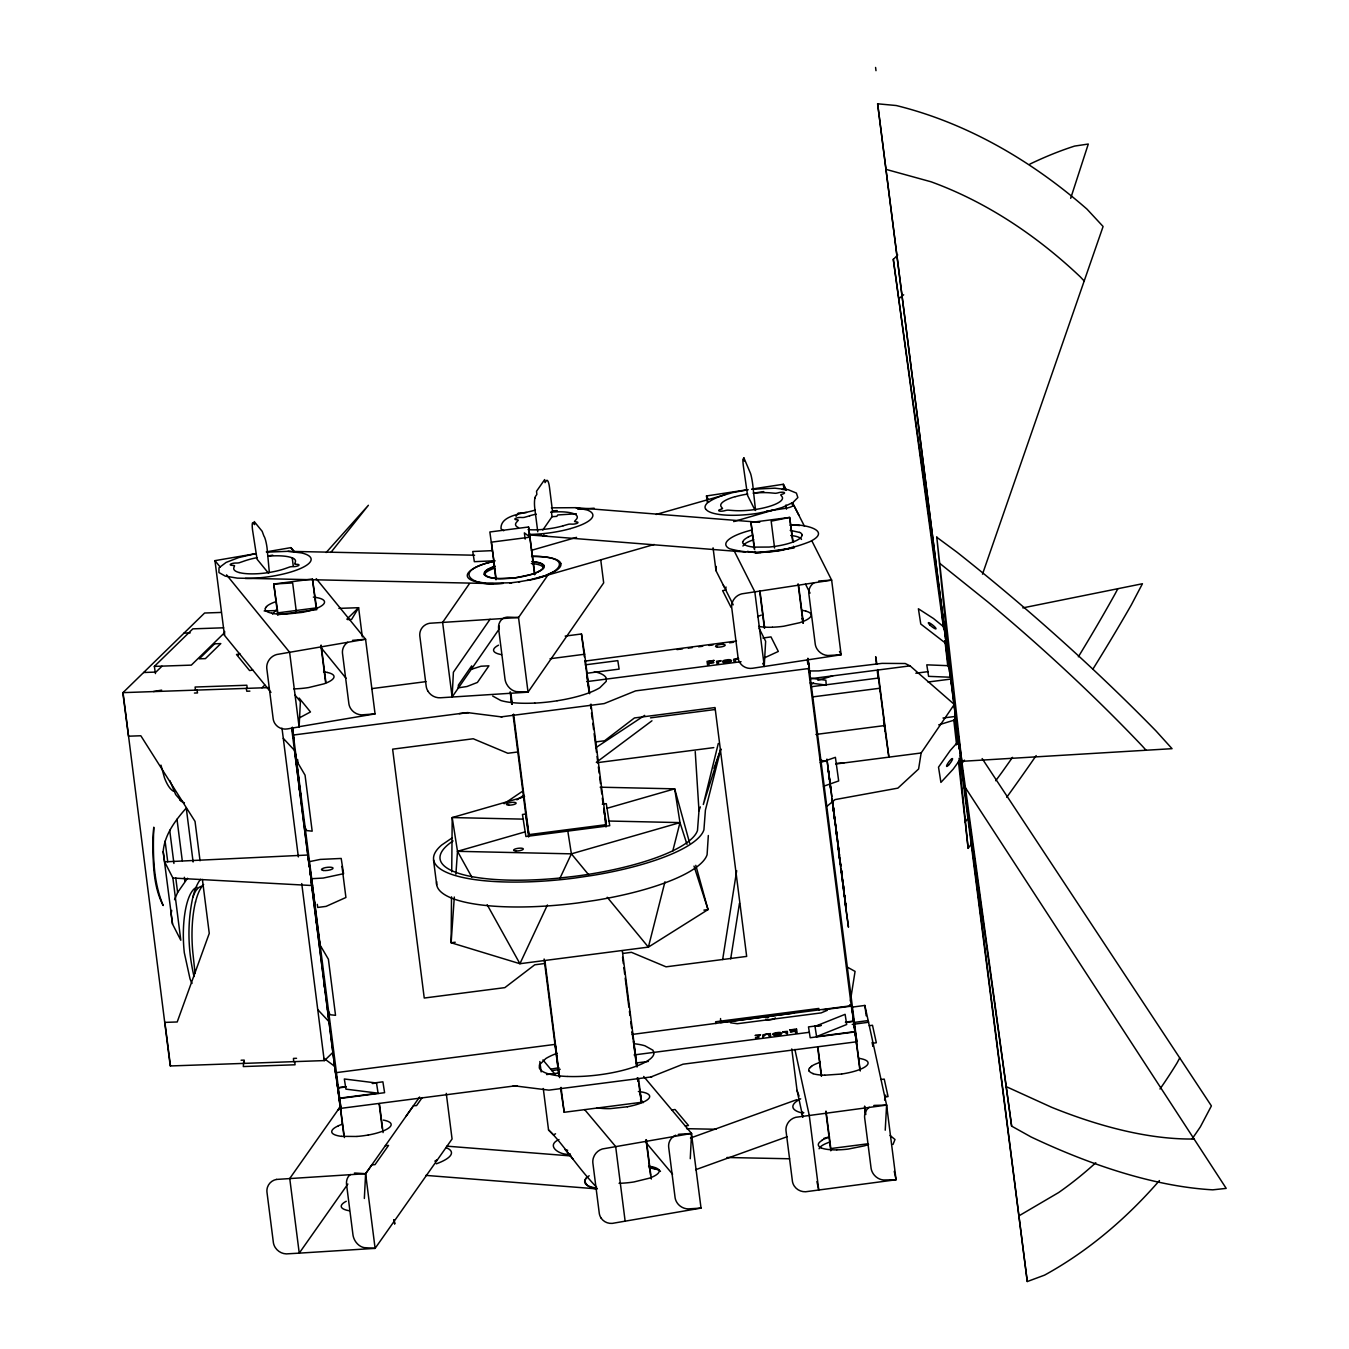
<?xml version="1.0" encoding="UTF-8"?>
<svg xmlns="http://www.w3.org/2000/svg" width="1349" height="1349" viewBox="0 0 1349 1349"><rect width="100%" height="100%" fill="white"/><g stroke="black" fill="none" stroke-linecap="round" stroke-linejoin="round"><path stroke-width="1.5" d="M451.51 896.849L451.122 942.749L519.921 963.709L648.38 947.116L708.023 909.597L695.797 865.316M451.73 871.808L452.202 817.561L524.609 796.736M835.722 827.089L836.009 830.731M708.326 835.503L707.095 854.676A136.536 36.018 -7.2 0 1 595.297 900.373L577.676 902.97A136.536 36.018 -7.2 0 1 436.722 881.673M270.964 692.374L224.457 635.312L224.659 631.416M298.955 726.723L375.056 713.891L365.579 639.224L276.697 654.518A13.035 12.411 -39.2 0 0 268.552 660.757A12.984 12.36 -39.2 0 0 266.765 668.278L273.173 718.815A12.984 12.36 -39.2 0 0 274.96 723.62A13.035 12.411 -39.2 0 0 287.506 728.898L299.107 726.909L300.389 701.632L295.144 695.207M471.526 668.986L471.678 665.883L458.407 685.073L458.238 688.175M499.096 629.14L499.248 626.054M690.266 1158.707L691.531 1133.447L643.692 1076.451M364.348 1198.485L365.613 1173.697L371.852 1164.845L375.005 1164.642L388.529 1145.436L385.359 1145.638M733.215 604.824L715.965 570.627L716.184 566.428M725.964 586.967L725.796 590.12L722.609 590.609L731.091 607.421M884.657 1100.143L884.826 1097.007L888.064 1096.585L884.236 1079.099L881.015 1079.52M885.231 1130.192L886.597 1105.084L864.861 1005.443L852.652 1007.062M454.309 897.034L451.122 942.749L455.237 942.226M455.895 874.186L457.496 851.32L452.202 817.561L523.176 819.13M695.224 751.562L698.984 810.766L697.5 830.394A130.044 34.298 -7.2 0 1 574.252 876.378L557.373 878.266A130.044 34.298 -7.2 0 1 453.079 840.933M885.737 1095.084L885.315 1097.479M722.659 959.544L736.689 870.678M730.686 958.92L739.488 903.206M850.376 1001.025L855.064 971.398L846.599 966.71M809.872 670.976L818.691 670.908L882.027 663.371L905.196 663.506L910.069 665.866L954.299 704.431L921.148 752.978L918.602 768.997L897.878 788.136L835.031 799.603L827.055 806.23M849.803 1004.701L849.6 1005.949L720.636 1022.593L720.551 1018.546M163.178 851.674L164.629 861.859L172.891 878.03L180.8 940.236L172.537 924.082L163.178 851.674C164.544 834.593 175.319 820.462 186.263 808.051L193.109 861.977M171.711 910.373L171.07 913.897L172.537 924.082M200.563 879.329A63.825 20.319 88 0 0 192.772 897.523C187.106 923.475 187.949 950.758 194.037 976.558M718.292 743.484L703.318 804.51L720.838 749.133L705.409 810.108L703.925 829.787A136.536 36.018 -7.2 0 1 592.144 875.484L574.522 878.081A136.536 36.018 -7.2 0 1 441.696 845.014L452.151 837.881M664.956 881.808L648.38 947.116L607.219 897.27M672.729 851.185L679.98 822.603L674.685 788.845L600.153 787.192M1070.684 198.32L1088.289 144.039L1074.613 146.08A620.675 266.309 -58.6 0 0 1029.776 164.156M982.494 574.168L1103.094 226.497L1086.99 209.129A620.675 438.998 75.8 0 0 896.225 105.526L877.626 103.806L964.316 786.045L1011.632 1126.128L1031.192 1137.022A620.675 259.834 44.1 0 0 1212.785 1189.835L1226.207 1188.385L964.316 786.012L960.336 756.873M698.984 810.766L700.333 806.904M713.958 768.357L720.771 749.083M174.544 899.699L177.613 892.482L187.545 878.25M192.772 897.523L193.126 896.731A41.111 13.085 88 0 1 196.246 890.222L197.898 888.316A53.522 17.031 88 0 1 202.283 886.226M547.424 904.977L519.921 963.709L487.174 904.741M559.852 878.469L571.386 853.85L567.811 831.102M1117.832 588.72L1115.168 593.762A550.207 150.211 -54.8 0 1 1078.357 656.794M1179.734 1057.936L1177.104 1062.877A550.207 383.42 89.4 0 1 1159.988 1089.014M243.663 1061.933L243.309 1066.553L295.06 1064.783L294.672 1061.663M469.435 583.628L442.624 622.361L452.117 697.028L528.032 692.155L603.678 582.869L600.777 560.054M516.043 516.296L518.269 513.075L526.481 512.553M542.804 530.039L552.045 516.684L551.454 512.013L552.432 510.597L549.481 487.276A9.747 2.158 86.3 0 0 546.362 480.699L545.047 482.622L544.659 479.603L536.531 491.238L536.851 494.442L535.536 496.331A9.763 2.175 86.3 0 0 534.879 498.169M543.984 534.879L543.107 536.16L546.8 535.924M490.041 619.292L453.399 672.224L452.117 697.028L440.516 697.77A13.035 12.242 34.7 0 1 427.987 691.244M499.349 628.769L452.252 696.809M548.841 573.73L518.539 617.505L528.032 692.155L516.262 691.615A13.035 10.657 60 0 1 506.651 684.128A12.984 10.607 60 0 1 504.998 679.087L498.59 628.55A12.984 10.607 60 0 1 499.113 623.643A13.035 10.657 60 0 1 507.157 617.117L518.539 617.505L429.724 623.255A13.035 12.242 34.7 0 0 421.562 628.55A12.984 12.175 34.7 0 0 419.792 635.784L426.2 686.321A12.984 12.175 34.7 0 0 427.987 691.244M337.823 1110.193L340.184 1106.821L289.748 1178.486L299.242 1253.137L375.106 1248.365L452.067 1138.994L446.266 1093.364M347.873 1184.034L299.242 1253.137L286.325 1253.896A13.035 12.225 35.1 0 1 275.348 1247.673A12.984 12.175 35.1 0 1 273.409 1242.817L266.984 1192.28A12.984 12.175 35.1 0 1 267.49 1187.204A13.035 12.225 35.1 0 1 276.444 1179.431M405.88 1116.483L413.418 1105.775L416.571 1105.573L422.203 1097.563M419.59 1097.007L365.613 1173.697L375.106 1248.365L364.179 1247.623A13.035 10.185 62.8 0 1 356.17 1242.412A12.984 10.134 62.8 0 1 353.016 1235.212L346.575 1184.675A12.984 10.134 62.8 0 1 346.912 1179.734A13.035 10.185 62.8 0 1 350.453 1174.507M965.176 821.979L967.621 818.674M995.714 780.734L1001.818 772.471A550.207 150.211 -54.8 0 0 1012.492 757.362M799.046 1096.062L797.04 1090.414L791.762 1048.932M958.397 741.36L950.252 750.499L938.516 767.159L940.911 782.403L953.17 769.149L961.044 758.323M964.468 760.128L961.837 763.399L957.588 736.284M959.055 758.323L968.127 848.369L972.005 843.142M330.893 552.432L368.395 505.285L326.138 552.55M272.582 614.065L275.854 610.203M892.987 1144.475L894.994 1139.517L890.07 1135.436M237.795 655.378L239.7 653.489M155.439 673.573L154.359 666.389L192.84 628.853L223.647 627.791M161.931 666.237L155.944 672.072L143.635 672.51M223.883 633.356L191.322 665.124L154.359 666.389M261.976 687.788L264.775 685.073M346.98 619.056L358.615 607.708L362.325 636.913M333.388 1051.9L324.485 1060.584L170.227 1065.963L123.046 692.577L204.61 613.019L221.034 612.446M943.541 628.145L893.308 259.463L897.726 254.944M898.771 298.719L903.678 294.773M596.325 762.37L651.955 720.788M589.209 1175.788C579.227 1180.83 589.53 1189.295 596.781 1188.57M504.071 803.734L523.243 790.767M516.869 799.856L523.884 795.219M595.651 747.784L644.67 715.375M558.975 1139.568C544.608 1145.908 561.049 1156.245 570.408 1154.002M810.665 684.752L813.565 682.965M1018.849 1215.904L1058.611 1192.567A550.207 383.42 89.4 0 0 1095.793 1162.737M488.119 569.396L495.066 566.226M310.911 879.868L335.429 1072.742L340.993 1108.338L514.846 1085.894L548.908 1090.144L650.876 1076.991L683.032 1064.192L856.868 1041.748L807.899 658.599M735.02 659.239L735.745 658.902A3.609 0.944 -7.2 0 1 737.127 658.514L738.325 658.329M817.932 680.301L832.805 675.849M961.011 758.02L961.803 764.242L960.421 755.423L1027.28 1281.55L1044.548 1275.142A620.675 432.523 89.4 0 0 1159.432 1180.577M690.452 1138.033L797.006 1099.604M695.629 1169.718L787.091 1136.735M299.529 717.803L310.472 711.952L299.124 698.04M820.226 762.64L835.402 757.329L838.673 780.953L823.514 786.282M763.719 658.177L778.322 651.449L770.987 636.897L762.927 638.043M529.719 515.824L524.272 517.375A4.03 1.062 -7.2 0 1 521.574 517.493L520.883 517.443A4.013 1.062 -7.2 0 0 515.487 518.421A4.013 1.062 -7.2 0 0 516.532 519.753L516.836 519.77A4.03 1.062 -7.2 0 1 518.303 520.242L516.667 522.097A31.229 8.246 -7.2 0 0 518.505 527.644M563.123 525.79L568.57 524.238A4.03 1.062 -7.2 0 1 571.268 524.103L571.959 524.154A4.03 1.062 -7.2 0 0 577.338 523.193A4.03 1.062 -7.2 0 0 576.31 521.861L576.158 521.844A4.03 1.062 -7.2 0 1 574.539 521.372L576.175 519.517A31.229 8.246 -7.2 0 0 576.664 515.554A30.976 8.178 -7.2 0 0 564.776 511.979A30.976 8.178 -7.2 0 0 550.746 512.182M529.095 580.019L544.878 575.753L555.771 570.779A47.03 12.411 -7.2 0 0 560.813 563.444M938.735 724.868L956.019 719.573L955.143 713.823M733.637 521.608L782.032 507.528L792.908 502.553L797.849 497.545L796.399 493.076L788.238 489.721L774.882 488.186L751.73 489.282M488.709 562.668L494.796 560.88M531.422 550.341L576.563 537.357M656.069 514.475L732.844 492.554L748.223 489.738M654.198 544.473L539.33 577.507M471.83 877.12L457.496 851.32L525.183 831.861M607.016 808.304L674.685 788.845L689.693 843.176M457.496 851.32L571.386 853.85L679.98 822.603L686.995 844.356M493.953 561.251C448.998 571.133 472.791 587.827 503.261 583.341M471.256 669.357L481.037 666.221L488.911 665.833L477.411 682.442L466.99 686.506L458.491 687.805M774.596 509.821L757.632 513.328A46.962 12.394 -7.2 0 1 724.7 515.031A46.608 12.293 -7.2 0 1 705.965 509.315M527.189 580.374C559.498 575.972 577.794 555.957 531.573 556.412M1022.829 607.893L1142.434 583.746L1131.322 604.908A620.675 169.451 -54.8 0 1 1092.774 669.323M535.199 510.057C524.812 513.665 500.057 514.492 501.035 528.842L503.717 530.764M254.826 553.832L238.739 557.559L226.092 562.432L219.01 567.794L218.926 572.532L225.3 576.124L237.323 578.131L493.43 583.611M528.639 580.121L518.606 581.857M550.696 1069.167L558.891 1067.75M551.977 1070.701L560.189 1069.285M671.886 1110.025L675.04 1109.485L688.496 1125.504L685.326 1126.044M691.396 1133.261L701.025 1208.097L612.227 1223.391A13.035 12.394 -40 0 1 601.249 1218.282M224.457 635.312L214.963 560.644L256.023 553.613M266.293 551.859L290.929 547.627L294.47 551.91M269.193 555.754L272.717 555.164M239.633 653.945L236.48 654.484L249.582 670.554L252.735 670.015M153.466 691.531L161.644 690.132M627.369 1106.787L610.439 1108.608A30.049 7.925 -7.2 0 1 596.966 1107.698M707.281 502.182L706.488 495.96L745.93 489.957M752.169 489.012L783.314 484.274L786.366 490.227M755.491 492.857L763.753 491.592M766.434 511.22L785.101 508.388A9.831 2.597 -7.2 0 0 793.229 505.538L792.656 502.806L793.027 505.808L791.576 502.992M650.876 1076.991L651.887 1076.839M853.917 1022.475L868.166 1020.569L868.537 1022.255L852.248 1024.431M869.279 1025.695L872.499 1025.274L876.327 1042.76L873.107 1043.199L872.938 1046.335L872.078 1042.44M886.597 1105.084L795.708 1117.309A13.035 12.579 -12.3 0 0 786.568 1125.808A12.984 12.512 -12.3 0 0 786.029 1130.968L792.453 1181.505A12.984 12.512 -12.3 0 0 794.426 1186.26A13.035 12.579 -12.3 0 0 805.589 1191.757L896.073 1179.751L886.597 1105.084L875.417 1105.371A13.035 11.736 48.4 0 0 873.764 1105.505M550.038 658.75L584.64 654.231L589.665 693.723M534.879 574.489L528.555 526.987L489.856 531.978L493.818 560.813L474.342 561.673L472.757 551.505L492.233 550.645M296.342 611.856L292.666 582.937L273.78 584.033L278.113 614.638L316.813 609.647L312.462 579.041L273.78 584.033L277.725 615.144M754.378 549.397L750.955 522.434L789.654 517.426L793.094 542.129M277.742 612.868L316.442 607.876M565.18 636.087L581.47 633.979L584.64 654.231M736.47 641.028L584.825 661.111M371.616 688.648L425.964 681.633M676.979 649.577L682.51 648.869M688.26 648.127L692.391 647.587M698.58 646.795L702.711 646.255M708.899 645.463L713.031 644.923M719.219 644.131L723.334 643.591M729.539 642.798L733.654 642.259M586.882 673.269L619.124 669.121L617.808 660.639L585.567 664.804L589.277 692.02M586.68 681.633L741.056 661.701M292.497 728.258L293.559 735.003L467.412 712.592L501.204 716.859L604.167 703.588L635.598 690.873L809.434 668.429L807.849 658.261L809.822 673.809L808.86 667.721M810.344 678.749L910.069 665.866M811.643 686.675L878.317 678.058M915.836 673.218L928.331 671.6M295.667 759.791L297.589 759.538L298.112 763.652M650.505 717.853L715.172 709.507M813.312 696.826L880.121 688.209M927.994 682.021L950.876 679.07M518.134 751.933L507.848 753.265L473.229 738.763L392.626 749.167L424.244 998.041L504.846 987.637L534.727 964.805L545.013 963.473M596.342 741.832L604.571 740.77L634.435 717.955L715.037 707.551L746.672 956.407L666.052 966.828L631.45 952.327L623.221 953.389M597.101 762.691L713.79 747.616M815.892 734.446L884.657 725.56M943.002 718.022L955.497 716.42M835.706 764.006L921.148 752.978M526.447 813.953L522.451 814.476L525.908 836.515L609.731 825.689L606.291 803.65L602.295 804.173M308.82 861.758L320.286 859.414L341.196 858.453L343.573 873.697L323.204 878.064L311.467 878.705L311.872 881.824M525.722 814.29L528.909 834.626L606.291 824.644L590.98 704.111M703.908 910.12L708.023 909.597L694.01 866.092M794.207 1012.998L632.259 1034.43M554.911 1044.413L335.429 1072.742L327.959 1012.374M823.092 1009.794L851.303 1006.152L856.868 1041.748M337.756 1087.665L345.9 1086.62M372.375 1083.196L382.897 1081.831L384.6 1092.69L339.459 1098.508M821.052 1025.274L808.489 1026.893L810.193 1037.735L855.333 1031.901M845.486 1022.104L853.63 1021.058M337.806 1088.002L345.951 1086.957M372.425 1083.534L376.506 1083.011L344.332 1078.981L345.934 1089.149L378.091 1093.179L339.408 1098.17M821.103 1025.611L814.998 1026.404L845.115 1014.33L846.7 1024.498L816.583 1036.572L855.283 1031.563M845.536 1022.458L853.681 1021.395M634.097 1054.935L809.349 1032.305M546.564 1074.563L558.773 1072.995L559.312 1076.468M648.38 1061.427L636.155 1062.995L636.694 1066.469M560.476 1087.783L564.202 1112.284L641.568 1102.285L638.667 1079.436M867.474 1143.834L830.815 1148.555L826.077 1111.222M511.726 582.717L519.921 581.655M352.511 640.37L365.579 639.224L316.222 578.654M276.461 1179.431L365.613 1173.697L355.816 1173.09A13.035 10.185 62.8 0 0 354.365 1173.09M841.557 1074.04L824.897 1075.187M818.742 580.997L831.642 580.121L841.135 654.771L752.59 668.261A13.035 12.529 -26.8 0 1 739.91 662.781A12.984 12.461 -26.8 0 1 738.105 657.958L731.698 607.421A12.984 12.461 -26.8 0 1 733.502 599.951A13.035 12.529 -26.8 0 1 741.765 593.847L831.642 580.121L811.794 540.747M459.216 713.655L468.609 712.677M267.271 552.146L288.012 551.319L474.595 555.215M509.77 582.92L511.811 582.684M1193.882 1138.708L1190.661 1139.028A550.207 230.342 44.1 0 1 1051.613 1107.293L1006.135 1086.586M501.086 716.842L502.216 716.741M551.387 507.848L575.838 507.679L759.74 522.316M375.056 713.891L361.566 714.886A13.035 12.411 25 0 1 350.673 708.562A12.984 12.343 25 0 1 348.868 703.655L342.461 653.118A12.984 12.343 25 0 1 343.152 648.06A13.035 12.411 25 0 1 347.722 642.293M511.119 582.751L486.5 583.341L474.46 581.335A47.03 12.411 -7.2 0 1 468.137 577.794A46.591 12.293 -7.2 0 1 470.599 570.543A47.063 12.411 -7.2 0 1 480.463 565.298A46.591 12.293 -7.2 0 1 487.09 563.039M552.045 516.684L556.8 516.363L557.778 514.964L576.377 513.767M738.662 658.666L735.39 659.509L735.509 661.364L734.058 661.6L733.687 659.661A42.73 11.264 -7.2 0 0 733.603 659.273L735.003 659.206M701.025 1208.097L688.074 1208.906A13.035 12.259 33.4 0 1 678.699 1204.758A12.984 12.208 33.4 0 1 675.124 1197.878L668.699 1147.341A12.984 12.208 33.4 0 1 669.205 1142.266A13.035 12.276 33.4 0 1 675.714 1135.2M553.157 510.849L557.255 510.58M577.777 509.264L594.184 508.219M541.371 534.912L539.313 534.76M837.021 763.349L843.884 762.944M356.945 1136.482L341.617 1136.347M164.629 861.859L307.69 855.03M264.168 610.962L276.478 610.541M338.903 608.382L358.615 607.708L351.6 619.427L347.401 619.562M184.02 633.103L190.192 632.883M268.923 687.602L122.793 692.644L128.509 736.2L140.836 735.761L195.032 821.389L200.04 860.797M194.441 693.049L197.527 692.931L196.971 690.03M249.885 691.126L246.8 691.244L246.243 688.327M241.1 1060.23L244.186 1060.112L244.405 1063.349M296.544 1058.307L293.458 1058.409L293.677 1061.646M760.398 552.584L777.243 551.117A29.762 7.858 -7.2 0 0 787.85 548.756A29.998 7.909 -7.2 0 0 792.234 547.34M789.941 525.233C800.21 523.227 834.458 529.837 809.653 541.742C784.629 551.556 755.727 556.075 729.573 548.723A47.03 12.411 -7.2 0 1 725.829 544.676A46.591 12.293 -7.2 0 1 732.338 537.121A47.063 12.411 -7.2 0 1 744.446 532.096A46.591 12.293 -7.2 0 1 751.949 529.988M512.907 1086.147L517.409 1086.164M686.557 1128.675L716.032 1129.265M726.942 1157.493L789.587 1158.774M609.006 821.035L679.98 822.603M948.836 665.715L926.78 664.838L928.601 676.355L950.657 677.249L959.628 749.201M172.891 878.03L312.479 885.551L307.757 854.979M753.467 547.138L769.099 547.053A30.049 7.925 -7.2 0 0 785.27 544.389A29.779 7.858 -7.2 0 0 794.359 541.472M745.66 552.078L530.933 535.03M288.012 551.319L301.417 552.905A46.962 12.394 -7.2 0 1 310.978 560.442A46.608 12.293 -7.2 0 1 294.757 570.728A46.962 12.394 -7.2 0 1 271.25 576.377A46.591 12.293 -7.2 0 1 245.265 578.434M597.219 1188.907L425.829 1175.384M446.823 1146.161L570.88 1155.941M790.784 524.778L799.856 525.52M790.21 530.359L799.552 532.417M532.619 561.724L538.875 562.837A30.049 7.925 -7.2 0 1 543.006 565.046A29.779 7.858 -7.2 0 1 541.354 569.733A30.066 7.925 -7.2 0 1 538.639 571.453M809.771 678.092L825.875 680.216L826.229 685.107L810.108 682.982M575.838 507.679L587.22 510.023A46.962 12.394 -7.2 0 1 591.469 518.539A46.608 12.293 -7.2 0 1 570.678 528.538M596.494 1188.452L588.484 1186.108A47.03 12.411 -7.2 0 1 584.707 1182.061A46.591 12.293 -7.2 0 1 587.355 1177.154M886.04 169.384L931.012 181.778A550.207 389.153 75.8 0 1 1080.347 276.899L1084.191 280.997M820.226 759.959L825.099 761.443M169.839 780.565L175.657 794.527L180.699 800.379A39.947 12.714 88 0 0 182.402 800.834M334.485 1066.165L323.794 1058.291M936.813 537.29L957.014 552.213A620.675 175.926 40 0 1 1156.076 731.023L1172.045 748.678L961.82 761.325L936.762 536.936L951.804 686.203M946.509 643.928L920.777 624.031L918.399 608.77L933.491 618.517L943.862 626.981L943.069 620.894L947.302 649.021M492.689 696.033L500.749 700.485A58.125 15.328 -7.2 0 0 515.369 702.913A57.602 15.193 -7.2 0 0 534.794 703.065M939.713 563.326L987.805 601.907A550.207 155.944 40 0 1 1142.283 746.031L1146.094 750.246M319.898 944.772L328.397 959.223L335.53 1015.325L330.117 1014.735L327.487 1009.339M283.29 738.358L294.605 750.499L309.343 866.496M296.19 762.944L296.898 763.703L296.493 760.6L305.059 775.169L312.175 831.169L306.611 830.562L304.081 825.166M319.578 947.116L320.253 947.841L312.007 882.668M317.757 1009.625L329.072 1021.783L310.911 878.907M543.276 1088.491L548.537 1129.956L553.697 1135.099A9.814 2.58 -7.2 0 1 555.552 1133.801M596.696 1187.339C576.04 1165.738 563.056 1143.699 548.537 1129.956M640.522 1099.469L643.22 1102.673M645.429 1141.878L672.578 1174.22M542.939 1059.926L554.894 1074.175M584.623 1109.586L615.667 1146.549L625.143 1221.216M573.173 1159.297L565.13 1149.567L566.192 1149.989A9.831 2.597 -7.2 0 0 567.676 1150.259M571.386 853.85L588.636 874.759M268.35 573.038L257.069 559.211L252.55 530.022A9.747 1.518 80.3 0 1 252.229 524.491A9.814 1.534 80.3 0 1 252.6 522.822A9.747 1.518 80.3 0 1 253.258 523.024L254.573 524.609L254.236 521.574L262.178 531.321L263.932 536.109A9.763 1.534 80.3 0 1 264.775 537.762A9.831 1.534 80.3 0 1 265.804 541.151A9.763 1.534 80.3 0 1 267.035 547.795L269.362 572.6M320.893 647.419L346.086 678.328M214.963 560.644L220.123 566.968M226.548 574.859L289.613 652.241L299.107 726.909M290.929 547.627L294.386 552.011M982.156 758.56L1211.402 1105.91L1200.408 1126.769A620.675 432.523 89.4 0 1 1192.111 1138.826M798.844 515.082L793.583 504.897L804.476 526.245M743.923 457.918L750.331 472.976A9.763 0.877 81.3 0 1 752.759 484.763L755.558 510.495M805.505 584.134L810.041 593.122M839.5 651.533L841.135 654.771L827.797 655.513A13.035 12.225 35 0 1 817.022 648.987A12.984 12.175 35 0 1 815.234 644.046L808.827 593.509A12.984 12.175 35 0 1 809.501 588.484A13.035 12.225 35 0 1 814.003 582.819M754.782 509.72L747.565 495.42L743.383 466.181A9.747 0.877 81.3 0 1 742.894 460.667A9.814 0.877 81.3 0 1 743.029 459.048A9.747 0.877 81.3 0 1 743.417 459.284L744.277 460.953L743.889 457.935M706.488 495.96L708.292 499.568M734.058 550.645L754.816 591.806L764.31 666.473L762.741 663.371M759.015 628.128L765.642 641.281L764.225 666.288M723.317 585.179L724.126 586.798M637.133 1077.935L638.397 1081.949L637.858 1077.8M836.262 829.787L837.999 844.103M160.969 765.119L164.477 777.817A53.302 16.964 88 0 0 173.212 791.07M801.711 1111.947L802.874 1117.191L797.04 1090.414M894.252 1171.337L896.073 1179.751L883.629 1180.004A13.035 11.736 48.4 0 1 874.59 1175.468A12.984 11.686 48.4 0 1 871.117 1168.47L864.675 1117.933A12.984 11.686 48.4 0 1 865.164 1112.908A13.035 11.736 48.4 0 1 869.296 1107.293M794.898 1049.421L809.265 1115.387L818.759 1190.054L816.921 1181.64M793.617 546.278L793.988 548.031L755.305 553.039L754.917 551.269M843.901 890.34L846.008 908.046M827.106 1009.254L827.308 1010.3L821.187 1012.897L737.363 1023.722L730.585 1022.778L730.382 1021.749L733.536 1020.923M839.095 852.686L840.849 866.429M835.469 824.121L836.11 828.674M837.527 841.186L839.179 853.276M845.519 903.223L845.84 905.651M839.263 856.143L840.798 865.502M842.72 880.728L843.395 885.888M837.813 842.417L837.999 843.985L837.409 838.943M842.754 880.964L842.198 877.406M840.832 868.52L842.973 882.634M832.873 805.808L833.733 812.233L833.21 808.506M835.436 823.969L834.997 820.091M836.464 831.962L836.346 831.119L837.139 836.903M838.859 850.865L838.083 844.761M845.25 901.098L845.351 902.059M845.216 904.1L847.83 922.48M948.87 665.748L950.657 677.249M959.594 750.145L958.262 740.399M876.951 664.366L875.67 656.693L876.445 663.944M877.761 669.542L888.89 757.143L883.477 719.422M833.041 804.442L832.249 799.097L832.468 800.817M832.805 804.038L831.827 797.849L833.294 809.333M833.176 806.095L833.581 809.265L833.075 805.252M835.082 820.529L835.537 824.913M836.582 832.721L837.139 836.835M837.392 838.791L836.802 834.576M839.415 855.215L839.516 855.384M839.095 855.064L838.758 852.888L842.602 882.398L842.434 881.319M840.579 864.203L840.815 865.62M843.007 883.039L842.771 881.386L842.973 883.308M841.81 876.142L842.805 881.841M844.508 896.781L845.014 900.39M844.98 901.301L845.115 902.262M845.283 903.139L848.454 927.168L847.931 923.289M856.059 1041.209L856.851 1046.284M750.955 522.434L754.664 549.195M814.948 1026.049L816.634 1036.909M606.291 824.644L603.745 808.371L604.419 814.611M638.701 1083.989L641.568 1102.285M556.125 1050.112L554.793 1041.647L558.79 1073.079M376.455 1082.674L378.142 1093.516M292.362 730.247L293.947 740.416L292.463 728.747M295.144 752.236L300.928 797.158L299.444 786.416M307.892 854.693L311.332 877.862M315.666 917.202L320.438 947.706M340.977 1112.891L337.014 1082.927M954.873 712.154L956.019 719.573M838.656 848.656L838.083 844.626M292.345 727.178L340.993 1108.338M834.373 817.005L833.648 809.906L834.441 815.521L833.851 811.39M838.538 849.196L836.903 837.577M834.862 818.927C833.935 812.452 834.98 819.669 834.593 817.325M839.854 861.033L840.039 862.247M843.732 890.407L845.165 900.019L844.525 895.382M833.412 807.343L833.564 809.147M839.466 855.013L837.763 845.25L839.449 858.487M835.773 826.043L836.161 829.095M839.196 853.074L839.415 854.676M884.506 725.914L885.315 731.209L877.71 672.156L878.435 679.002M537.762 531.793L534.794 508.506A9.763 2.175 86.3 0 1 534.879 498.203M893.274 259.193L949.966 667.991M833.362 809.13L836.936 837.054L836.886 835.048M834.373 817.629L834.677 819.686L834.491 818.067M945.565 642.276L948.887 666.608M949.443 670.655L950 674.719L949.544 671.128M954.907 710.653L1011.632 1126.128M958.346 742.321L954.94 717.314L958.414 744.446M835.098 820.85L834.829 819.113M836.751 836.447L836.161 832.063M835.638 826.313L834.424 817.511M841.81 873.899L842.349 877.946L841.085 868.267L841.827 873.629M843.024 883.072L843.142 883.949M843.209 885.028L843.783 889.21L843.142 884.438M844.609 895.989L844.929 898.232L844.744 896.579M298.922 779.924L294.824 749.791L295.667 756.62M300.49 794.392L298.129 776.181M834.694 817.966L835.082 821.103M834.677 817.612L834.812 818.759M836.599 832.535L836.869 834.593M841.725 873.309L841.911 874.776M845.267 901.25L845.958 906.241M829.281 778.306L829.433 779.452M829.804 780.784L828.185 769.234L830.866 790.632L829.601 781.088M310.877 878.014L315.295 908.973L313.019 890.762M875.585 67.45L875.99 70.671M960.286 759.049L1027.264 1281.483M830.276 784.393L826.92 759.099L829.129 777.142M837.206 838.977L836.06 831.153M833.041 807.157L833.665 812.283M299.208 787.479L299.326 788.406M299.427 788.625L299.545 789.553M324.502 986.574L324.62 987.502M324.721 987.721L324.839 988.648M170.48 1065.895L164.882 1022.39L177.208 1021.969L209.264 933.373L202.401 879.464M945.834 638.532L946.627 644.755M877.626 103.738L944.452 629.679M945.497 637.892L949.763 671.515M945.177 640.59L948.617 667.586M864.861 1005.443L866.193 1015.814M843.294 885.18L843.563 887.423L843.361 885.77M832.822 802.722L833.699 811.137L833.345 809.012M836.684 833.8L836.498 832.148M844.322 895.955L843.125 886.563L845.874 907.084M830.023 782.049L831.827 796.905L830.411 785.523M798.625 585.668L803.363 623.002M860.291 1070.971L851.708 1005.848L855.536 1035.914M864.76 1106.231L865.822 1114.527M792.807 542.315L789.654 517.426L771.173 521.169L774.579 548.014M798.085 583.797L803.093 623.204L802.301 618.112L802.824 622.26M807.731 659.762L808.236 663.641M856.059 1040.062L859.751 1069.099M864.49 1106.433L865.282 1112.655M852.888 1016.32L855.519 1037.061M807.309 659.948L807.832 664.113M808.371 668.295L851.303 1006.152M783.836 488.422L783.314 484.274L786.265 490.362L785.354 489.906A9.814 2.58 -7.2 0 0 782.285 489.4M785.944 505.015L786.467 509.163M819.062 1010.3L818.809 1008.445L715.644 1021.766L715.881 1023.621M759.925 590.677L764.681 627.993M817.899 1046.942L821.592 1075.962M759.656 590.862L764.394 628.196M817.629 1047.128L821.322 1076.165M825.79 1111.424L830.799 1150.832M713.065 547.812L715.965 570.627M622.311 950.657L637.082 1066.975M646.323 1139.618L651.331 1179.026M636.745 1065.659L632.175 1031.648L632.85 1038.325M639.982 1092.117L641.298 1102.487M646.036 1139.821L650.522 1175.08M581.47 633.979L584.37 656.828M584.91 660.976L585.432 665.141M586.63 673.185L588.99 691.852M590.44 704.6L590.963 708.748M591.503 712.913L592.295 719.135M592.818 723.3L593.611 729.522M594.133 733.687L596.511 752.371M597.034 756.519L597.826 762.758M598.366 766.907L599.158 773.146M599.681 777.294L600.474 783.533M600.996 787.681L601.789 793.92M602.312 798.068L603.104 804.291M604.942 818.742L605.988 827.004M622.547 957.318L623.339 963.557M623.879 967.705L624.671 973.944M625.194 978.092L628.887 1007.18M629.41 1011.328L629.949 1015.477M630.742 1021.716L631.534 1027.938M633.423 1041.479L635.666 1059.15M528.555 526.987L534.609 574.691M525.166 539.111L524.373 532.889L530.14 537.155L491.458 542.146L496.196 579.48M510.967 693.386L512.148 704.094M513.615 714.161L528.909 834.626M544.929 960.657L559.616 1077.615M561.032 1087.361L564.202 1112.284M510.563 693.538L511.878 703.908M493.549 561.015L495.926 579.682M510.158 691.75L511.743 704.212M513.058 714.599L528.623 836.987M544.119 959.004L558.891 1075.322M539.836 1061.528L541.168 1071.899M433.518 859.971L436.688 884.843M321.18 645.21L325.918 682.543M379.406 1103.549L383.099 1132.587M312.462 579.041L316.155 608.079M320.893 645.412L325.649 682.746M379.136 1103.752L382.307 1128.641M341.972 866.378L345.917 897.49L326.087 906.376L317.706 907.455L317.302 904.336M292.244 557.997L293.289 566.293M344.417 1137.578L335.834 1072.455L343.877 1135.706M295.482 755.271L296.797 765.709M309.865 870.645L310.388 874.776M291.688 728.578L309.343 867.424M309.865 871.572L310.388 875.72M281.992 728.156L298.348 856.902M301.738 883.578L324.232 1060.651M247.238 688.361L246.833 685.241L195.099 687.029L195.487 690.148M176.989 819.214L182.267 860.696M184.375 877.288L184.897 881.437M169.704 830.259L173.92 863.444M175.775 877.963L177.613 892.482M165.101 841.101L167.731 861.826M879.548 688.024L879.986 691.565M838.774 850.376L838.977 851.944M324.384 985.681C323.389 977.047 326.121 999.474 324.957 989.576M299.09 786.585C298.078 777.817 300.827 800.362 299.663 790.48M877.288 671.009L878.132 677.771M840.697 865.215L840.596 864.355M297.691 772.303L298.331 777.648M944.941 640.657L947.723 665.664M953.777 719.86L956.576 744.867M958.431 761.544L968.093 848.032M195.065 973.405L192.806 952.175A58.614 18.65 88 0 1 192.62 920.102A59.171 18.835 88 0 1 195.521 901.908M955.109 719.084L957.655 744.344M940.59 599.31L943.086 624.031M1036.167 755.592A620.675 169.451 -54.8 0 1 1006.742 797.259M498.523 645.176A29.779 7.858 -7.2 0 0 495.656 652.815A29.998 7.909 -7.2 0 0 501.524 654.619M484.24 574.674A30.066 7.925 -7.2 0 1 487.613 571.302A29.779 7.858 -7.2 0 1 490.716 569.683A30.049 7.925 -7.2 0 1 494.594 568.165M543.478 568.485A29.779 7.858 -7.2 0 0 541.387 565.787A29.998 7.909 -7.2 0 0 531.371 563.494M772.336 627.234A30.049 7.925 -7.2 0 1 758.661 626.408M802.267 610.389A30.049 7.925 -7.2 0 1 805.842 611.097M757.615 616.662A29.998 7.909 -7.2 0 1 761.291 615.127M772.505 627.201A29.762 7.858 -7.2 0 0 783.786 626.223L799.62 622.732A30.049 7.925 -7.2 0 0 809.349 618.044A29.779 7.858 -7.2 0 0 811.187 614.84A30.066 7.925 -7.2 0 0 808.624 612.126A29.779 7.858 -7.2 0 0 805.876 611.164M760.263 552.601A29.998 7.909 -7.2 0 1 747.548 551.353M753.771 539.735A29.998 7.909 -7.2 0 0 744.058 544.406A29.998 7.909 -7.2 0 1 742.641 541.792M790.716 535.486A29.998 7.909 -7.2 0 1 794.662 536.059A29.779 7.858 -7.2 0 1 801.475 539.415M742.962 546.058A29.762 7.858 -7.2 0 1 744.412 544.44M445.76 1147.527A46.962 12.394 -7.2 0 1 450.077 1156.026A46.608 12.293 -7.2 0 1 442.421 1161.27A46.608 12.293 -7.2 0 1 436.334 1163.816M436.452 1159.752A4.03 1.062 -7.2 0 1 436.452 1160.342M435.676 1160.814A4.03 1.062 -7.2 0 1 434.816 1161.135M660.47 1171.421A30.049 7.925 -7.2 0 0 658.413 1169.768L649.054 1167.728A29.779 7.858 -7.2 0 1 659.071 1170.139M382.627 1131.153A29.779 7.858 -7.2 0 0 389.102 1121.93A29.998 7.909 -7.2 0 0 383.301 1120.092M368.412 1134.964A29.779 7.858 -7.2 0 1 357.047 1136.431M382.593 1131.187A29.998 7.909 -7.2 0 1 368.294 1135.032M341.499 1136.364A29.998 7.909 -7.2 0 1 332.798 1133.666A29.779 7.858 -7.2 0 1 331.921 1130.766A30.066 7.925 -7.2 0 1 335.328 1127.393A29.779 7.858 -7.2 0 1 338.447 1125.808M338.38 1125.757A29.998 7.909 -7.2 0 1 342.258 1124.24M349.138 1210.727A29.998 7.909 -7.2 0 1 341.752 1207.675A29.779 7.858 -7.2 0 1 346.255 1201.268M323.541 671.836A30.049 7.925 -7.2 0 1 327.402 672.443M293.762 688.884A29.998 7.909 -7.2 0 0 297.303 688.749A29.762 7.858 -7.2 0 0 308.668 687.552L324.03 683.825A30.049 7.925 -7.2 0 0 332.815 679.07A29.779 7.858 -7.2 0 0 333.877 675.933A30.066 7.925 -7.2 0 0 330.539 673.37A29.779 7.858 -7.2 0 0 327.453 672.51M271.722 613.255A30.049 7.925 -7.2 0 0 285.145 614.2L302.075 612.395A29.762 7.858 -7.2 0 0 312.378 609.883A29.998 7.909 -7.2 0 0 323.996 603.61A29.779 7.858 -7.2 0 0 316.121 597.506M268.636 612.379A30.066 7.925 -7.2 0 1 265.281 608.264M271.942 613.255A29.762 7.858 -7.2 0 1 268.839 612.362M265.517 608.281A29.762 7.858 -7.2 0 1 266.579 606.679M266.343 606.662A30.049 7.925 -7.2 0 1 275.145 601.924M313.356 597.118A29.998 7.909 -7.2 0 1 316.088 597.455M197.005 887.204A52.83 16.812 88 0 0 186.347 905.685A53.218 16.93 88 0 0 183.346 932.429A52.796 16.795 88 0 0 184.307 952.698L190.007 978.784A53.302 16.964 88 0 0 191.996 983.438M195.487 902.127A58.614 18.65 88 0 1 203.648 884.539M184.408 802.773A63.841 20.319 88 0 1 179.839 800.024M594.369 671.667A58.041 15.311 -7.2 0 1 600.17 673.404A57.585 15.193 -7.2 0 1 606.308 678.328L606.224 681.38L599.867 687.703A58.125 15.328 -7.2 0 1 577.827 696.404A57.602 15.193 -7.2 0 1 557.154 700.755M556.968 700.806A58.125 15.328 -7.2 0 1 534.626 703.116M239.11 572.532A31.229 8.246 -7.2 0 1 233.917 567.507L234.574 565.72A4.03 1.062 -7.2 0 0 232.753 565.383L232.568 565.366A4.013 1.062 -7.2 0 1 230.527 564.202A4.013 1.062 -7.2 0 1 235.67 563.039L236.429 563.039A4.03 1.062 -7.2 0 0 239.195 562.786L244.051 561.1A31.229 8.246 -7.2 0 1 257.001 557.693M487.293 562.904A47.03 12.411 -7.2 0 1 494.847 560.864M239.161 572.532A30.976 8.178 -7.2 0 0 272.262 571.942A31.229 8.246 -7.2 0 0 285.162 568.587L290.018 566.884A4.03 1.062 -7.2 0 1 292.784 566.631L293.542 566.647A4.03 1.062 -7.2 0 0 298.669 565.484A4.03 1.062 -7.2 0 0 296.797 564.304L296.645 564.304A4.03 1.062 -7.2 0 1 294.655 563.949L295.296 562.162A31.229 8.246 -7.2 0 0 293.542 558.469M494.543 566.31A29.762 7.858 -7.2 0 0 484.257 574.337A29.998 7.909 -7.2 0 0 487.293 576.765A29.762 7.858 -7.2 0 0 498.793 578.687L515.251 577.81A30.049 7.925 -7.2 0 0 530.781 574.556A29.779 7.858 -7.2 0 0 538.673 571.436M267.945 556.21A30.976 8.178 -7.2 0 1 293.424 558.503M570.458 528.639A46.962 12.394 -7.2 0 1 545.654 533.378A46.591 12.293 -7.2 0 1 528.707 534.406M528.066 529.634A30.976 8.178 -7.2 0 0 549.313 528.69A31.229 8.246 -7.2 0 0 563.056 525.823M529.567 515.807A31.229 8.246 -7.2 0 1 536.211 514.154M748.391 536.868A29.779 7.858 -7.2 0 1 752.304 535.249M801.947 535.013A29.779 7.858 -7.2 0 1 797.799 539.819A30.066 7.925 -7.2 0 1 794.291 541.505M753.737 547.104A29.779 7.858 -7.2 0 1 744.277 544.507M742.911 541.775A29.779 7.858 -7.2 0 1 748.678 536.868M799.738 532.383A29.998 7.909 -7.2 0 1 802.132 534.98M841.641 1074.006A29.779 7.858 -7.2 0 0 852.501 1071.831A29.998 7.909 -7.2 0 0 864.186 1067.413A29.779 7.858 -7.2 0 0 862.348 1059.016A29.998 7.909 -7.2 0 0 858.672 1058.274M813.177 1073.568A29.779 7.858 -7.2 0 1 809.333 1071.173M809.788 1068.054A29.779 7.858 -7.2 0 1 811.609 1066.418M824.762 1075.204A29.998 7.909 -7.2 0 1 812.806 1073.619M811.221 1066.401A29.998 7.909 -7.2 0 1 820.344 1062.27M809.08 1071.207A30.066 7.925 -7.2 0 1 809.535 1068.054M803.802 1112.672A9.831 2.597 -7.2 0 1 802.588 1112.301M868.604 1144.424A30.049 7.925 -7.2 0 1 864.304 1145.857L848.099 1149.095A29.762 7.858 -7.2 0 1 836.92 1149.854M836.751 1149.888A30.049 7.925 -7.2 0 1 820.883 1147.78M821.895 1140.259A30.049 7.925 -7.2 0 1 829.045 1137.156M821.17 1147.763A29.762 7.858 -7.2 0 1 822.199 1140.31M823.784 1138.404A47.03 12.411 -7.2 0 1 829.517 1136.887M819.096 1148.758A29.779 7.858 -7.2 0 1 829.365 1142.215M802.908 1113.161A46.608 12.293 -7.2 0 1 795.623 1110.531A46.962 12.394 -7.2 0 1 793.903 1103.87A46.608 12.293 -7.2 0 1 800.682 1098.811M753.164 493.211A31.229 8.246 -7.2 0 1 770.245 492.84L775.338 493.296A4.03 1.062 -7.2 0 0 778.069 492.84L778.39 492.739A4.013 1.062 -7.2 0 1 783.836 492.368A4.013 1.062 -7.2 0 1 783.044 493.919L782.504 494.088A4.03 1.062 -7.2 0 0 780.717 494.931L781.897 496.483A31.229 8.246 -7.2 0 1 781.358 500.462A30.976 8.178 -7.2 0 1 746.621 510.445A31.229 8.246 -7.2 0 1 733.131 510.512L727.92 510.124A4.03 1.062 -7.2 0 0 725.189 510.58L724.868 510.664A4.03 1.062 -7.2 0 1 719.422 511.052A4.03 1.062 -7.2 0 1 720.214 509.484L720.922 509.281A4.03 1.062 -7.2 0 0 722.541 508.489L721.361 506.937A31.229 8.246 -7.2 0 1 721.85 502.941A30.976 8.178 -7.2 0 1 735.087 496.668M531.877 556.344A46.591 12.293 -7.2 0 1 551.083 557.946A47.063 12.411 -7.2 0 1 559.262 561.319A46.591 12.293 -7.2 0 1 560.729 563.427M705.763 509.264A46.962 12.394 -7.2 0 1 708.427 502.098M735.272 496.719A30.976 8.178 -7.2 0 1 747.7 494.038M708.579 502.216A46.608 12.293 -7.2 0 1 724.885 494.779M531.725 561.488A29.762 7.858 -7.2 0 1 543.698 565.13M484.797 574.05A30.049 7.925 -7.2 0 1 488.018 569.379M484.949 574.101A29.779 7.858 -7.2 0 0 488.001 576.647A30.066 7.925 -7.2 0 0 491.103 577.591A29.779 7.858 -7.2 0 0 504.661 578.603A30.049 7.925 -7.2 0 0 515.554 577.76L531.607 574.404A29.762 7.858 -7.2 0 0 542.011 569.666A29.998 7.909 -7.2 0 0 543.714 565.096M567.457 1076.451A57.619 15.193 -7.2 0 0 629.764 1068.408A58.041 15.311 -7.2 0 0 644.552 1062.557A57.585 15.193 -7.2 0 0 653.978 1053.131L652.95 1050.23L644.906 1045.779A58.125 15.328 -7.2 0 0 634.452 1043.755M557.103 1053.265A58.125 15.328 -7.2 0 0 545.789 1058.577L539.415 1064.884L539.33 1067.936A57.585 15.193 -7.2 0 0 551.286 1074.597A58.041 15.311 -7.2 0 0 567.271 1076.468M775.237 1017.821A4.873 1.282 -7.2 0 1 770.852 1019.692A4.873 1.282 -7.2 0 1 765.625 1019.203M767.092 1017.905A4.873 1.282 -7.2 0 1 768.61 1017.466M627.437 1106.753A29.779 7.858 -7.2 0 0 637.706 1104.224A29.998 7.909 -7.2 0 0 647.621 1099.604A29.779 7.858 -7.2 0 0 649.071 1094.933A29.779 7.858 -7.2 0 0 641.146 1091.881A29.998 7.909 -7.2 0 0 638.364 1091.51M678.193 1134.442A13.035 12.276 33.4 0 1 679.93 1134.205L691.531 1133.447L602.362 1148.96A13.035 12.394 -40 0 0 593.408 1157.83A12.984 12.343 -40 0 0 592.869 1163.023L599.31 1213.56A12.984 12.343 -40 0 0 601.249 1218.282M648.565 1166.227A30.049 7.925 -7.2 0 1 652.444 1166.834M652.511 1166.902A29.779 7.858 -7.2 0 1 655.631 1167.779A30.066 7.925 -7.2 0 1 659.037 1171.843A29.779 7.858 -7.2 0 1 658.008 1173.445A30.049 7.925 -7.2 0 1 649.291 1178.2L633.963 1181.943A29.762 7.858 -7.2 0 1 622.597 1183.157A29.998 7.909 -7.2 0 1 619.056 1183.292M841.321 869.953L841.641 872.634L841.321 869.953M770.363 1033.587L770.363 1033.772A42.73 11.264 -7.2 0 0 770.397 1034.177L770.633 1036.116L769.2 1036.302L768.424 1034.346L765.928 1034.346L762.758 1037.128L762.809 1034.936L766.738 1033.941A3.609 0.944 -7.2 0 1 768.205 1033.958L770.363 1033.587M152.875 839.466C153.128 861.522 152.741 885.534 163.178 905.533C152.892 880.88 152.842 853.462 153.769 827.207L152.875 839.466M772.825 1034.211L773.753 1035.223A4.401 1.164 -7.2 0 0 775.827 1035.408L779.166 1035.003A4.182 1.096 -7.2 0 0 781.122 1034.346L781.897 1033.199L780.784 1032.575A4.334 1.147 -7.2 0 0 778.626 1032.44L775.928 1032.761A4.131 1.096 -7.2 0 0 773.803 1033.385L772.825 1034.211M755.524 1037.819L758.846 1037.465L759.065 1035.273L760.566 1034.801L755.069 1035.476L757.598 1035.526L757.784 1037.196L755.524 1037.819M731.495 660.572L730.787 661.533A4.401 1.164 -7.2 0 1 728.848 662.224L725.526 662.696A4.182 1.096 -7.2 0 1 723.452 662.544L722.356 661.634L723.216 660.757A4.334 1.147 -7.2 0 1 725.239 660.083L727.937 659.695A4.131 1.096 -7.2 0 1 730.18 659.779L731.495 660.572M718.292 662.005L718.494 663.607L717.095 663.792L716.656 661.718A45.141 11.905 -7.2 0 0 716.521 661.246L721.108 660.622L718.292 662.005M723.924 661.347L726.74 662.275L729.944 660.959A5.75 1.518 -7.2 0 0 729.691 660.42L723.924 661.347M780.38 1033.688L777.226 1035.003L774.393 1034.464A5.75 1.518 -7.2 0 1 774.478 1033.89L777.918 1032.794L780.38 1033.688M214.643 643.81L199.247 658.818L205.419 658.616L220.798 643.591L214.643 643.81M782.875 1031.833C784.899 1030.67 788.339 1036.825 787.394 1031.833A45.141 11.905 -7.2 0 1 787.378 1031.344L782.875 1031.833M714.009 660.47L707.028 661.364L707.601 665.006L709.102 664.821L708.832 663.135L713.874 662.494L708.781 662.814L708.579 661.516L714.009 660.47M796.534 1029.068L789.553 1029.961L795.084 1029.591L795.286 1030.889L790.295 1031.867L795.337 1031.209L795.59 1032.896L797.107 1032.71L796.534 1029.068M842.113 876.142L841.877 874.439L842.13 876.125M394.701 1223.83L394.06 1219.766L394.701 1223.83M717.331 647.098A4.873 1.282 -7.2 0 0 725.138 645.378A4.873 1.282 -7.2 0 0 718.612 644.738A4.873 1.282 -7.2 0 0 717.331 647.098M508.86 805.134A4.873 1.282 -7.2 0 0 516.144 803.161A4.873 1.282 -7.2 0 0 508.927 802.874A4.873 1.282 -7.2 0 0 508.86 805.134M516.026 850.966A4.89 1.282 -7.2 0 0 523.328 848.993A4.89 1.282 -7.2 0 0 516.094 848.706A4.89 1.282 -7.2 0 0 516.026 850.966M948.549 765.136A4.873 0.927 -53.3 0 0 952.529 758.627A4.873 0.927 -53.3 0 0 947.622 763.686A4.873 0.927 -53.3 0 0 948.549 765.136M929.765 624.823A4.873 0.877 38.7 0 0 935.987 628.853A4.873 0.877 38.7 0 0 930.827 623.71A4.873 0.877 38.7 0 0 929.765 624.823M323.338 870.476A5.851 1.551 -7.2 0 0 332.933 868.537A5.851 1.551 -7.2 0 0 325.531 867.592A5.851 1.551 -7.2 0 0 323.338 870.476"/></g></svg>
